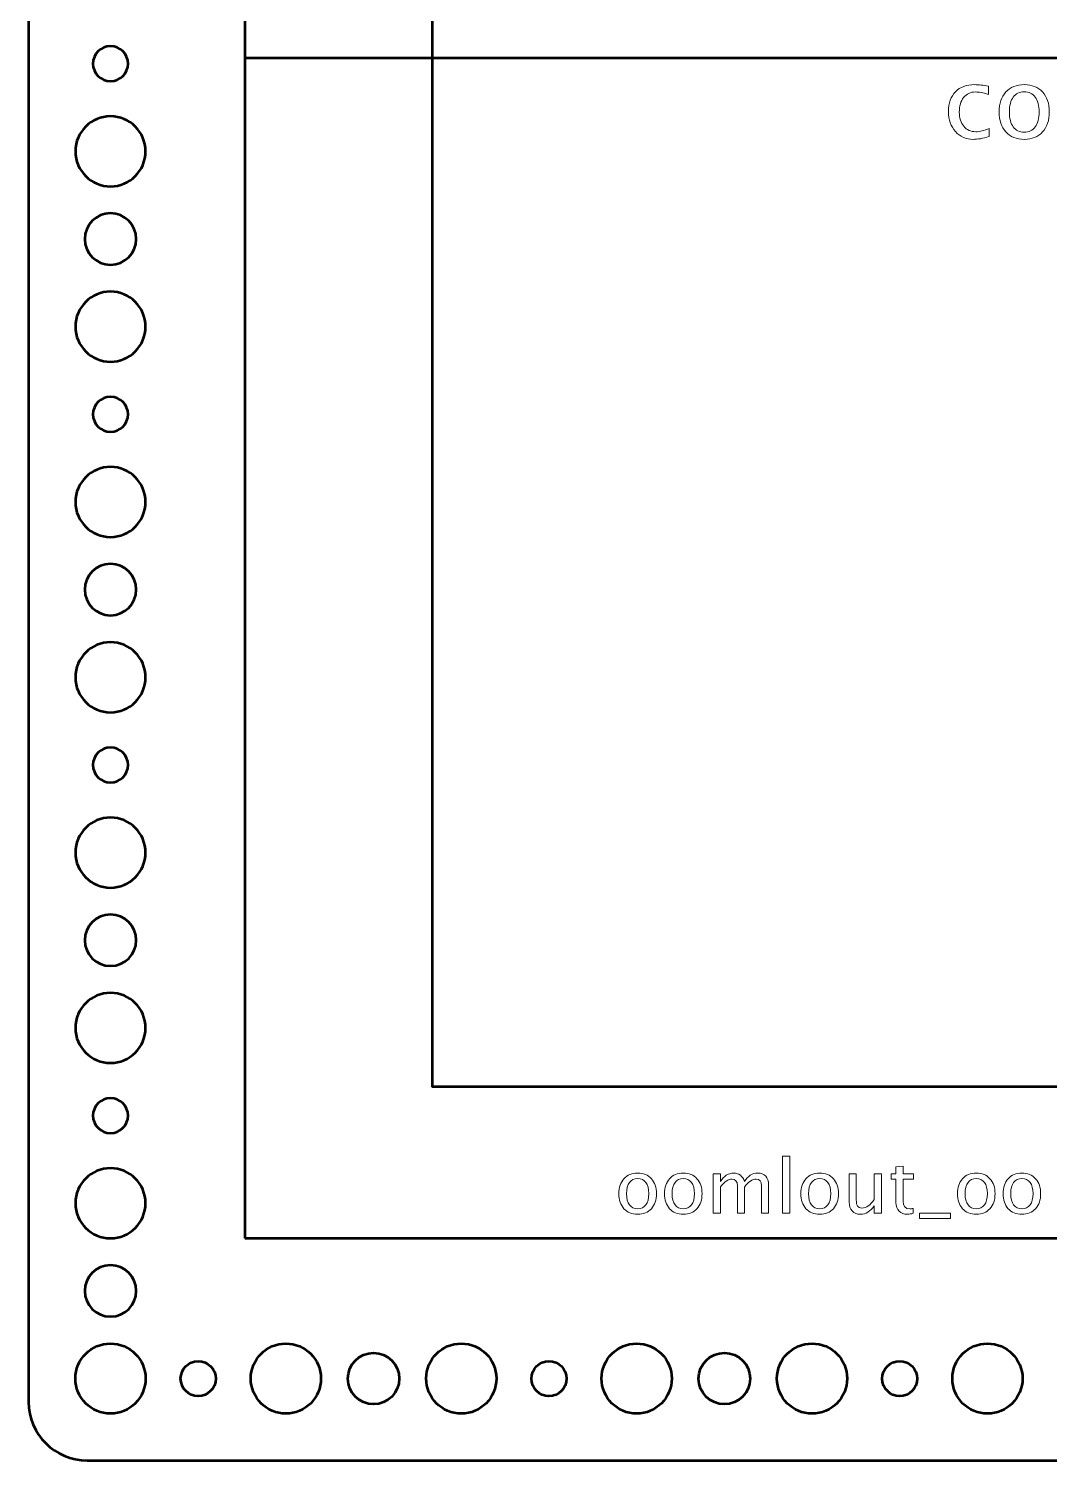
# Model space of a CAD drawing. Header units: centimetres. Extents: x -69 to 69, y -115 to 104.
# Drawn here: x -16.45 to -7.72, y -86.95 to -74.7 of the extents above; entities that cross this region are included whole.
import ezdxf

# ---------------------------------------------------------------- set-up
doc = ezdxf.new("R2010")
doc.units = ezdxf.units.CM
doc.header["$MEASUREMENT"] = 0
doc.layers.add('Layer 1', color=7, linetype='Continuous')

msp = doc.modelspace()

# ---------------------------------------------------------------- linework, layer by layer
at = {"layer": 'Layer 1', "color": 30, "lineweight": 53}
msp.add_lwpolyline([(-14.6, -85.05), (14.6, -85.05), (14.6, -64.95), (-14.6, -64.95), (-14.6, -85.05)], close=True, dxfattribs=at)
at = {"layer": 'Layer 1', "lineweight": 53}
for centre, major_axis in [((-15.74999, -86.25001), (0, 0.30001)), ((-14.24999, -86.25001), (0, 0.30001)), ((-12.74999, -86.25001), (0, 0.30001)), ((-11.24999, -86.25001), (0, 0.30001)), ((-9.74999, -86.25001), (0, 0.30001)), ((-8.24999, -86.25001), (0, 0.30001)), ((-15, -86.25), (0, 0.15)), ((-13.5, -86.25), (0, 0.22)), ((-12, -86.25), (0, 0.15)), ((-10.5, -86.25), (0, 0.22)), ((-9, -86.25), (0, 0.15))]:
    msp.add_ellipse(centre, major_axis=major_axis, ratio=1, dxfattribs=at)
for points, knots in [([(-16.45, -86.45), (-16.45, -86.45), (-16.45, -63.55), (-16.45, -63.55), (-16.45, -63.55), (-16.45, -63.27386), (-16.22614, -63.05), (-15.95, -63.05), (-15.95, -63.05), (-15.95, -63.05), (15.95, -63.05), (15.95, -63.05), (15.95, -63.05), (16.22614, -63.05), (16.45, -63.27386), (16.45, -63.55), (16.45, -63.55), (16.45, -63.55), (16.45, -76.55), (16.45, -76.55), (16.45, -76.55), (16.45, -76.55), (15.05, -76.55), (15.05, -76.55), (15.05, -76.55), (14.77386, -76.55), (14.55, -76.77386), (14.55, -77.05), (14.55, -77.05), (14.55, -77.05), (14.55, -80.45), (14.55, -80.45), (14.55, -80.45), (14.55, -80.72614), (14.77386, -80.95), (15.05, -80.95), (15.05, -80.95), (15.05, -80.95), (16.45, -80.95), (16.45, -80.95), (16.45, -80.95), (16.45, -80.95), (16.45, -86.45), (16.45, -86.45), (16.45, -86.45), (16.45, -86.72614), (16.22614, -86.95), (15.95, -86.95), (15.95, -86.95), (15.95, -86.95), (-15.95, -86.95), (-15.95, -86.95), (-15.95, -86.95), (-16.22614, -86.95), (-16.45, -86.72614), (-16.45, -86.45)], [0, 0, 0, 0, 0.06666667, 0.06666667, 0.06666667, 0.06666667, 0.13333333, 0.13333333, 0.13333333, 0.13333333, 0.2, 0.2, 0.2, 0.2, 0.26666667, 0.26666667, 0.26666667, 0.26666667, 0.33333333, 0.33333333, 0.33333333, 0.33333333, 0.4, 0.4, 0.4, 0.4, 0.46666667, 0.46666667, 0.46666667, 0.46666667, 0.53333333, 0.53333333, 0.53333333, 0.53333333, 0.6, 0.6, 0.6, 0.6, 0.66666667, 0.66666667, 0.66666667, 0.66666667, 0.73333333, 0.73333333, 0.73333333, 0.73333333, 0.8, 0.8, 0.8, 0.8, 0.86666667, 0.86666667, 0.86666667, 0.86666667, 1, 1, 1, 1]), ([(-4.45, -66.25), (-4.45, -66.25), (-4.45, -65.05), (-4.45, -65.05), (-4.45, -65.05), (-4.45, -64.77386), (-4.22614, -64.55), (-3.95, -64.55), (-3.95, -64.55), (-3.95, -64.55), (2.45, -64.55), (2.45, -64.55), (2.45, -64.55), (2.72614, -64.55), (2.95, -64.77386), (2.95, -65.05), (2.95, -65.05), (2.95, -65.05), (2.95, -66.25), (2.95, -66.25), (2.95, -66.25), (2.95, -66.25), (13, -66.25), (13, -66.25), (13, -66.25), (13, -66.25), (13, -83.75), (13, -83.75), (13, -83.75), (13, -83.75), (-13, -83.75), (-13, -83.75), (-13, -83.75), (-13, -83.75), (-13, -66.25), (-13, -66.25), (-13, -66.25), (-13, -66.25), (-4.45, -66.25), (-4.45, -66.25)], [0, 0, 0, 0, 0.09090909, 0.09090909, 0.09090909, 0.09090909, 0.18181818, 0.18181818, 0.18181818, 0.18181818, 0.27272727, 0.27272727, 0.27272727, 0.27272727, 0.36363636, 0.36363636, 0.36363636, 0.36363636, 0.45454545, 0.45454545, 0.45454545, 0.45454545, 0.54545455, 0.54545455, 0.54545455, 0.54545455, 0.63636364, 0.63636364, 0.63636364, 0.63636364, 0.72727273, 0.72727273, 0.72727273, 0.72727273, 0.81818182, 0.81818182, 0.81818182, 0.81818182, 1, 1, 1, 1]), ([(-15.9, -75), (-15.9, -74.91716), (-15.83284, -74.85), (-15.75, -74.85), (-15.75, -74.85), (-15.66716, -74.85), (-15.6, -74.91716), (-15.6, -75), (-15.6, -75), (-15.6, -75.08284), (-15.66716, -75.15), (-15.75, -75.15), (-15.75, -75.15), (-15.83284, -75.15), (-15.9, -75.08284), (-15.9, -75)], [0, 0, 0, 0, 0.2, 0.2, 0.2, 0.2, 0.4, 0.4, 0.4, 0.4, 0.6, 0.6, 0.6, 0.6, 1, 1, 1, 1]), ([(-16.05, -75.75), (-16.05, -75.58431), (-15.91569, -75.45), (-15.75, -75.45), (-15.75, -75.45), (-15.58431, -75.45), (-15.45, -75.58431), (-15.45, -75.75), (-15.45, -75.75), (-15.45, -75.91569), (-15.58431, -76.05), (-15.75, -76.05), (-15.75, -76.05), (-15.91569, -76.05), (-16.05, -75.91569), (-16.05, -75.75)], [0, 0, 0, 0, 0.2, 0.2, 0.2, 0.2, 0.4, 0.4, 0.4, 0.4, 0.6, 0.6, 0.6, 0.6, 1, 1, 1, 1]), ([(-15.97, -76.5), (-15.97, -76.3785), (-15.8715, -76.28), (-15.75, -76.28), (-15.75, -76.28), (-15.6285, -76.28), (-15.53, -76.3785), (-15.53, -76.5), (-15.53, -76.5), (-15.53, -76.6215), (-15.6285, -76.72), (-15.75, -76.72), (-15.75, -76.72), (-15.8715, -76.72), (-15.97, -76.6215), (-15.97, -76.5)], [0, 0, 0, 0, 0.2, 0.2, 0.2, 0.2, 0.4, 0.4, 0.4, 0.4, 0.6, 0.6, 0.6, 0.6, 1, 1, 1, 1]), ([(-16.05, -77.25), (-16.05, -77.08431), (-15.91569, -76.95), (-15.75, -76.95), (-15.75, -76.95), (-15.58431, -76.95), (-15.45, -77.08431), (-15.45, -77.25), (-15.45, -77.25), (-15.45, -77.41569), (-15.58431, -77.55), (-15.75, -77.55), (-15.75, -77.55), (-15.91569, -77.55), (-16.05, -77.41569), (-16.05, -77.25)], [0, 0, 0, 0, 0.2, 0.2, 0.2, 0.2, 0.4, 0.4, 0.4, 0.4, 0.6, 0.6, 0.6, 0.6, 1, 1, 1, 1]), ([(-15.9, -78), (-15.9, -77.91716), (-15.83284, -77.85), (-15.75, -77.85), (-15.75, -77.85), (-15.66716, -77.85), (-15.6, -77.91716), (-15.6, -78), (-15.6, -78), (-15.6, -78.08284), (-15.66716, -78.15), (-15.75, -78.15), (-15.75, -78.15), (-15.83284, -78.15), (-15.9, -78.08284), (-15.9, -78)], [0, 0, 0, 0, 0.2, 0.2, 0.2, 0.2, 0.4, 0.4, 0.4, 0.4, 0.6, 0.6, 0.6, 0.6, 1, 1, 1, 1]), ([(-16.05, -78.75), (-16.05, -78.58431), (-15.91569, -78.45), (-15.75, -78.45), (-15.75, -78.45), (-15.58431, -78.45), (-15.45, -78.58431), (-15.45, -78.75), (-15.45, -78.75), (-15.45, -78.91569), (-15.58431, -79.05), (-15.75, -79.05), (-15.75, -79.05), (-15.91569, -79.05), (-16.05, -78.91569), (-16.05, -78.75)], [0, 0, 0, 0, 0.2, 0.2, 0.2, 0.2, 0.4, 0.4, 0.4, 0.4, 0.6, 0.6, 0.6, 0.6, 1, 1, 1, 1]), ([(-15.97, -79.5), (-15.97, -79.3785), (-15.8715, -79.28), (-15.75, -79.28), (-15.75, -79.28), (-15.6285, -79.28), (-15.53, -79.3785), (-15.53, -79.5), (-15.53, -79.5), (-15.53, -79.6215), (-15.6285, -79.72), (-15.75, -79.72), (-15.75, -79.72), (-15.8715, -79.72), (-15.97, -79.6215), (-15.97, -79.5)], [0, 0, 0, 0, 0.2, 0.2, 0.2, 0.2, 0.4, 0.4, 0.4, 0.4, 0.6, 0.6, 0.6, 0.6, 1, 1, 1, 1]), ([(-16.05, -80.25), (-16.05, -80.08431), (-15.91569, -79.95), (-15.75, -79.95), (-15.75, -79.95), (-15.58431, -79.95), (-15.45, -80.08431), (-15.45, -80.25), (-15.45, -80.25), (-15.45, -80.41569), (-15.58431, -80.55), (-15.75, -80.55), (-15.75, -80.55), (-15.91569, -80.55), (-16.05, -80.41569), (-16.05, -80.25)], [0, 0, 0, 0, 0.2, 0.2, 0.2, 0.2, 0.4, 0.4, 0.4, 0.4, 0.6, 0.6, 0.6, 0.6, 1, 1, 1, 1]), ([(-15.9, -81), (-15.9, -80.91716), (-15.83284, -80.85), (-15.75, -80.85), (-15.75, -80.85), (-15.66716, -80.85), (-15.6, -80.91716), (-15.6, -81), (-15.6, -81), (-15.6, -81.08284), (-15.66716, -81.15), (-15.75, -81.15), (-15.75, -81.15), (-15.83284, -81.15), (-15.9, -81.08284), (-15.9, -81)], [0, 0, 0, 0, 0.2, 0.2, 0.2, 0.2, 0.4, 0.4, 0.4, 0.4, 0.6, 0.6, 0.6, 0.6, 1, 1, 1, 1]), ([(-16.05, -81.75), (-16.05, -81.58431), (-15.91569, -81.45), (-15.75, -81.45), (-15.75, -81.45), (-15.58431, -81.45), (-15.45, -81.58431), (-15.45, -81.75), (-15.45, -81.75), (-15.45, -81.91569), (-15.58431, -82.05), (-15.75, -82.05), (-15.75, -82.05), (-15.91569, -82.05), (-16.05, -81.91569), (-16.05, -81.75)], [0, 0, 0, 0, 0.2, 0.2, 0.2, 0.2, 0.4, 0.4, 0.4, 0.4, 0.6, 0.6, 0.6, 0.6, 1, 1, 1, 1]), ([(-15.97, -82.5), (-15.97, -82.3785), (-15.8715, -82.28), (-15.75, -82.28), (-15.75, -82.28), (-15.6285, -82.28), (-15.53, -82.3785), (-15.53, -82.5), (-15.53, -82.5), (-15.53, -82.6215), (-15.6285, -82.72), (-15.75, -82.72), (-15.75, -82.72), (-15.8715, -82.72), (-15.97, -82.6215), (-15.97, -82.5)], [0, 0, 0, 0, 0.2, 0.2, 0.2, 0.2, 0.4, 0.4, 0.4, 0.4, 0.6, 0.6, 0.6, 0.6, 1, 1, 1, 1]), ([(-16.05, -83.25), (-16.05, -83.08431), (-15.91569, -82.95), (-15.75, -82.95), (-15.75, -82.95), (-15.58431, -82.95), (-15.45, -83.08431), (-15.45, -83.25), (-15.45, -83.25), (-15.45, -83.41569), (-15.58431, -83.55), (-15.75, -83.55), (-15.75, -83.55), (-15.91569, -83.55), (-16.05, -83.41569), (-16.05, -83.25)], [0, 0, 0, 0, 0.2, 0.2, 0.2, 0.2, 0.4, 0.4, 0.4, 0.4, 0.6, 0.6, 0.6, 0.6, 1, 1, 1, 1]), ([(-15.9, -84), (-15.9, -83.91716), (-15.83284, -83.85), (-15.75, -83.85), (-15.75, -83.85), (-15.66716, -83.85), (-15.6, -83.91716), (-15.6, -84), (-15.6, -84), (-15.6, -84.08284), (-15.66716, -84.15), (-15.75, -84.15), (-15.75, -84.15), (-15.83284, -84.15), (-15.9, -84.08284), (-15.9, -84)], [0, 0, 0, 0, 0.2, 0.2, 0.2, 0.2, 0.4, 0.4, 0.4, 0.4, 0.6, 0.6, 0.6, 0.6, 1, 1, 1, 1]), ([(-16.05, -84.75), (-16.05, -84.58431), (-15.91569, -84.45), (-15.75, -84.45), (-15.75, -84.45), (-15.58431, -84.45), (-15.45, -84.58431), (-15.45, -84.75), (-15.45, -84.75), (-15.45, -84.91569), (-15.58431, -85.05), (-15.75, -85.05), (-15.75, -85.05), (-15.91569, -85.05), (-16.05, -84.91569), (-16.05, -84.75)], [0, 0, 0, 0, 0.2, 0.2, 0.2, 0.2, 0.4, 0.4, 0.4, 0.4, 0.6, 0.6, 0.6, 0.6, 1, 1, 1, 1]), ([(-15.97, -85.5), (-15.97, -85.3785), (-15.8715, -85.28), (-15.75, -85.28), (-15.75, -85.28), (-15.6285, -85.28), (-15.53, -85.3785), (-15.53, -85.5), (-15.53, -85.5), (-15.53, -85.6215), (-15.6285, -85.72), (-15.75, -85.72), (-15.75, -85.72), (-15.8715, -85.72), (-15.97, -85.6215), (-15.97, -85.5)], [0, 0, 0, 0, 0.2, 0.2, 0.2, 0.2, 0.4, 0.4, 0.4, 0.4, 0.6, 0.6, 0.6, 0.6, 1, 1, 1, 1])]:
    msp.add_open_spline(points, degree=3, knots=knots, dxfattribs=at)
at = {"layer": 'Layer 1', "color": 30, "lineweight": 53}
msp.add_open_spline([(-14.6, -74.95), (-14.6, -74.95), (14.6, -74.95), (14.6, -74.95)], degree=3, dxfattribs=at)
at = {"layer": 'Layer 1', "color": 30, "lineweight": 9}
for points, knots in [([(-8.23615, -75.62369), (-8.28878, -75.6395), (-8.33422, -75.6474), (-8.37246, -75.6474), (-8.37246, -75.6474), (-8.43314, -75.6474), (-8.48337, -75.62496), (-8.52331, -75.58023), (-8.52331, -75.58023), (-8.56324, -75.53536), (-8.58328, -75.47877), (-8.58328, -75.41061), (-8.58328, -75.41061), (-8.58328, -75.3378), (-8.56352, -75.28093), (-8.52401, -75.24029), (-8.52401, -75.24029), (-8.4845, -75.19951), (-8.42933, -75.17919), (-8.35849, -75.17919), (-8.35849, -75.17919), (-8.32363, -75.17919), (-8.28441, -75.18399), (-8.24123, -75.19358), (-8.24123, -75.19358), (-8.24123, -75.19358), (-8.24123, -75.26217), (-8.24123, -75.26217), (-8.24123, -75.26217), (-8.28709, -75.24862), (-8.32448, -75.24185), (-8.35327, -75.24185), (-8.35327, -75.24185), (-8.39504, -75.24185), (-8.42848, -75.25751), (-8.45346, -75.28869), (-8.45346, -75.28869), (-8.47843, -75.31988), (-8.49099, -75.36151), (-8.49099, -75.41344), (-8.49099, -75.41344), (-8.49099, -75.46381), (-8.47801, -75.50445), (-8.45219, -75.53564), (-8.45219, -75.53564), (-8.42636, -75.56668), (-8.39264, -75.58221), (-8.35073, -75.58221), (-8.35073, -75.58221), (-8.31362, -75.58221), (-8.27552, -75.57261), (-8.23615, -75.55342), (-8.23615, -75.55342), (-8.23615, -75.55342), (-8.23615, -75.62369), (-8.23615, -75.62369)], [0, 0, 0, 0, 0.06666667, 0.06666667, 0.06666667, 0.06666667, 0.13333333, 0.13333333, 0.13333333, 0.13333333, 0.2, 0.2, 0.2, 0.2, 0.26666667, 0.26666667, 0.26666667, 0.26666667, 0.33333333, 0.33333333, 0.33333333, 0.33333333, 0.4, 0.4, 0.4, 0.4, 0.46666667, 0.46666667, 0.46666667, 0.46666667, 0.53333333, 0.53333333, 0.53333333, 0.53333333, 0.6, 0.6, 0.6, 0.6, 0.66666667, 0.66666667, 0.66666667, 0.66666667, 0.73333333, 0.73333333, 0.73333333, 0.73333333, 0.8, 0.8, 0.8, 0.8, 0.86666667, 0.86666667, 0.86666667, 0.86666667, 1, 1, 1, 1]), ([(-7.93543, -75.6474), (-8.00133, -75.6474), (-8.05354, -75.62637), (-8.09193, -75.58432), (-8.09193, -75.58432), (-8.13045, -75.54227), (-8.14964, -75.48512), (-8.14964, -75.41301), (-8.14964, -75.41301), (-8.14964, -75.34105), (-8.13045, -75.28404), (-8.09193, -75.24213), (-8.09193, -75.24213), (-8.05354, -75.20022), (-8.00133, -75.17919), (-7.93543, -75.17919), (-7.93543, -75.17919), (-7.86953, -75.17919), (-7.81732, -75.20022), (-7.77894, -75.24213), (-7.77894, -75.24213), (-7.74042, -75.28404), (-7.72122, -75.34105), (-7.72122, -75.41301), (-7.72122, -75.41301), (-7.72122, -75.48512), (-7.74042, -75.54227), (-7.77894, -75.58432), (-7.77894, -75.58432), (-7.81732, -75.62637), (-7.86953, -75.6474), (-7.93543, -75.6474)], [0, 0, 0, 0, 0.11111111, 0.11111111, 0.11111111, 0.11111111, 0.22222222, 0.22222222, 0.22222222, 0.22222222, 0.33333333, 0.33333333, 0.33333333, 0.33333333, 0.44444444, 0.44444444, 0.44444444, 0.44444444, 0.55555556, 0.55555556, 0.55555556, 0.55555556, 0.66666667, 0.66666667, 0.66666667, 0.66666667, 0.77777778, 0.77777778, 0.77777778, 0.77777778, 1, 1, 1, 1]), ([(-7.93557, -75.58644), (-7.89536, -75.58644), (-7.86403, -75.57134), (-7.84173, -75.541), (-7.84173, -75.541), (-7.81958, -75.5108), (-7.80843, -75.46805), (-7.80843, -75.41301), (-7.80843, -75.41301), (-7.80843, -75.35812), (-7.81958, -75.31551), (-7.84173, -75.28531), (-7.84173, -75.28531), (-7.86403, -75.25525), (-7.89536, -75.24015), (-7.93557, -75.24015), (-7.93557, -75.24015), (-7.97593, -75.24015), (-8.00726, -75.25525), (-8.02927, -75.28531), (-8.02927, -75.28531), (-8.05143, -75.31551), (-8.06243, -75.35812), (-8.06243, -75.41301), (-8.06243, -75.41301), (-8.06243, -75.46805), (-8.05143, -75.5108), (-8.02927, -75.541), (-8.02927, -75.541), (-8.00726, -75.57134), (-7.97593, -75.58644), (-7.93557, -75.58644)], [0, 0, 0, 0, 0.11111111, 0.11111111, 0.11111111, 0.11111111, 0.22222222, 0.22222222, 0.22222222, 0.22222222, 0.33333333, 0.33333333, 0.33333333, 0.33333333, 0.44444444, 0.44444444, 0.44444444, 0.44444444, 0.55555556, 0.55555556, 0.55555556, 0.55555556, 0.66666667, 0.66666667, 0.66666667, 0.66666667, 0.77777778, 0.77777778, 0.77777778, 0.77777778, 1, 1, 1, 1])]:
    msp.add_open_spline(points, degree=3, knots=knots, dxfattribs=at)
at = {"layer": 'Layer 1', "color": 5, "lineweight": 9}
for points, knots in [([(-10.00243, -84.83622), (-10.00243, -84.83622), (-10.00243, -84.34663), (-10.00243, -84.34663), (-10.00243, -84.34663), (-10.00243, -84.34663), (-9.94147, -84.34663), (-9.94147, -84.34663), (-9.94147, -84.34663), (-9.94147, -84.34663), (-9.94147, -84.83622), (-9.94147, -84.83622), (-9.94147, -84.83622), (-9.94147, -84.83622), (-10.00243, -84.83622), (-10.00243, -84.83622)], [0, 0, 0, 0, 0.2, 0.2, 0.2, 0.2, 0.4, 0.4, 0.4, 0.4, 0.6, 0.6, 0.6, 0.6, 1, 1, 1, 1]), ([(-11.24152, -84.84384), (-11.29095, -84.84384), (-11.33011, -84.82807), (-11.35889, -84.79653), (-11.35889, -84.79653), (-11.38779, -84.76499), (-11.40218, -84.72213), (-11.40218, -84.66805), (-11.40218, -84.66805), (-11.40218, -84.61408), (-11.38779, -84.57132), (-11.35889, -84.53989), (-11.35889, -84.53989), (-11.33011, -84.50845), (-11.29095, -84.49268), (-11.24152, -84.49268), (-11.24152, -84.49268), (-11.1921, -84.49268), (-11.15294, -84.50845), (-11.12416, -84.53989), (-11.12416, -84.53989), (-11.09526, -84.57132), (-11.08087, -84.61408), (-11.08087, -84.66805), (-11.08087, -84.66805), (-11.08087, -84.72213), (-11.09526, -84.76499), (-11.12416, -84.79653), (-11.12416, -84.79653), (-11.15294, -84.82807), (-11.1921, -84.84384), (-11.24152, -84.84384)], [0, 0, 0, 0, 0.11111111, 0.11111111, 0.11111111, 0.11111111, 0.22222222, 0.22222222, 0.22222222, 0.22222222, 0.33333333, 0.33333333, 0.33333333, 0.33333333, 0.44444444, 0.44444444, 0.44444444, 0.44444444, 0.55555556, 0.55555556, 0.55555556, 0.55555556, 0.66666667, 0.66666667, 0.66666667, 0.66666667, 0.77777778, 0.77777778, 0.77777778, 0.77777778, 1, 1, 1, 1]), ([(-10.85142, -84.84384), (-10.90085, -84.84384), (-10.94001, -84.82807), (-10.96879, -84.79653), (-10.96879, -84.79653), (-10.99769, -84.76499), (-11.01208, -84.72213), (-11.01208, -84.66805), (-11.01208, -84.66805), (-11.01208, -84.61408), (-10.99769, -84.57132), (-10.96879, -84.53989), (-10.96879, -84.53989), (-10.94001, -84.50845), (-10.90085, -84.49268), (-10.85142, -84.49268), (-10.85142, -84.49268), (-10.802, -84.49268), (-10.76284, -84.50845), (-10.73406, -84.53989), (-10.73406, -84.53989), (-10.70516, -84.57132), (-10.69077, -84.61408), (-10.69077, -84.66805), (-10.69077, -84.66805), (-10.69077, -84.72213), (-10.70516, -84.76499), (-10.73406, -84.79653), (-10.73406, -84.79653), (-10.76284, -84.82807), (-10.802, -84.84384), (-10.85142, -84.84384)], [0, 0, 0, 0, 0.11111111, 0.11111111, 0.11111111, 0.11111111, 0.22222222, 0.22222222, 0.22222222, 0.22222222, 0.33333333, 0.33333333, 0.33333333, 0.33333333, 0.44444444, 0.44444444, 0.44444444, 0.44444444, 0.55555556, 0.55555556, 0.55555556, 0.55555556, 0.66666667, 0.66666667, 0.66666667, 0.66666667, 0.77777778, 0.77777778, 0.77777778, 0.77777778, 1, 1, 1, 1]), ([(-10.59531, -84.83622), (-10.59531, -84.83622), (-10.59531, -84.49967), (-10.59531, -84.49967), (-10.59531, -84.49967), (-10.59531, -84.49967), (-10.53435, -84.49967), (-10.53435, -84.49967), (-10.53435, -84.49967), (-10.53435, -84.49967), (-10.53435, -84.56328), (-10.53435, -84.56328), (-10.53435, -84.56328), (-10.50461, -84.51618), (-10.46651, -84.49268), (-10.41984, -84.49268), (-10.41984, -84.49268), (-10.37486, -84.49268), (-10.34427, -84.51618), (-10.32797, -84.56328), (-10.32797, -84.56328), (-10.29908, -84.51576), (-10.26141, -84.49205), (-10.21516, -84.49205), (-10.21516, -84.49205), (-10.18563, -84.49205), (-10.16266, -84.50073), (-10.14626, -84.51819), (-10.14626, -84.51819), (-10.12985, -84.53565), (-10.1216, -84.5601), (-10.1216, -84.59153), (-10.1216, -84.59153), (-10.1216, -84.59153), (-10.1216, -84.83622), (-10.1216, -84.83622), (-10.1216, -84.83622), (-10.1216, -84.83622), (-10.18256, -84.83622), (-10.18256, -84.83622), (-10.18256, -84.83622), (-10.18256, -84.83622), (-10.18256, -84.60159), (-10.18256, -84.60159), (-10.18256, -84.60159), (-10.18256, -84.56328), (-10.1978, -84.54412), (-10.22828, -84.54412), (-10.22828, -84.54412), (-10.25992, -84.54412), (-10.29316, -84.56645), (-10.32797, -84.61122), (-10.32797, -84.61122), (-10.32797, -84.61122), (-10.32797, -84.83622), (-10.32797, -84.83622), (-10.32797, -84.83622), (-10.32797, -84.83622), (-10.38893, -84.83622), (-10.38893, -84.83622), (-10.38893, -84.83622), (-10.38893, -84.83622), (-10.38893, -84.60138), (-10.38893, -84.60138), (-10.38893, -84.60138), (-10.38893, -84.56275), (-10.40439, -84.54348), (-10.4354, -84.54348), (-10.4354, -84.54348), (-10.46619, -84.54348), (-10.49921, -84.56592), (-10.53435, -84.6109), (-10.53435, -84.6109), (-10.53435, -84.6109), (-10.53435, -84.83622), (-10.53435, -84.83622), (-10.53435, -84.83622), (-10.53435, -84.83622), (-10.59531, -84.83622), (-10.59531, -84.83622)], [0, 0, 0, 0, 0.04761905, 0.04761905, 0.04761905, 0.04761905, 0.0952381, 0.0952381, 0.0952381, 0.0952381, 0.14285714, 0.14285714, 0.14285714, 0.14285714, 0.19047619, 0.19047619, 0.19047619, 0.19047619, 0.23809524, 0.23809524, 0.23809524, 0.23809524, 0.28571429, 0.28571429, 0.28571429, 0.28571429, 0.33333333, 0.33333333, 0.33333333, 0.33333333, 0.38095238, 0.38095238, 0.38095238, 0.38095238, 0.42857143, 0.42857143, 0.42857143, 0.42857143, 0.47619048, 0.47619048, 0.47619048, 0.47619048, 0.52380952, 0.52380952, 0.52380952, 0.52380952, 0.57142857, 0.57142857, 0.57142857, 0.57142857, 0.61904762, 0.61904762, 0.61904762, 0.61904762, 0.66666667, 0.66666667, 0.66666667, 0.66666667, 0.71428571, 0.71428571, 0.71428571, 0.71428571, 0.76190476, 0.76190476, 0.76190476, 0.76190476, 0.80952381, 0.80952381, 0.80952381, 0.80952381, 0.85714286, 0.85714286, 0.85714286, 0.85714286, 0.9047619, 0.9047619, 0.9047619, 0.9047619, 1, 1, 1, 1]), ([(-9.68492, -84.84384), (-9.73435, -84.84384), (-9.77351, -84.82807), (-9.80229, -84.79653), (-9.80229, -84.79653), (-9.83119, -84.76499), (-9.84558, -84.72213), (-9.84558, -84.66805), (-9.84558, -84.66805), (-9.84558, -84.61408), (-9.83119, -84.57132), (-9.80229, -84.53989), (-9.80229, -84.53989), (-9.77351, -84.50845), (-9.73435, -84.49268), (-9.68492, -84.49268), (-9.68492, -84.49268), (-9.6355, -84.49268), (-9.59634, -84.50845), (-9.56756, -84.53989), (-9.56756, -84.53989), (-9.53866, -84.57132), (-9.52427, -84.61408), (-9.52427, -84.66805), (-9.52427, -84.66805), (-9.52427, -84.72213), (-9.53866, -84.76499), (-9.56756, -84.79653), (-9.56756, -84.79653), (-9.59634, -84.82807), (-9.6355, -84.84384), (-9.68492, -84.84384)], [0, 0, 0, 0, 0.11111111, 0.11111111, 0.11111111, 0.11111111, 0.22222222, 0.22222222, 0.22222222, 0.22222222, 0.33333333, 0.33333333, 0.33333333, 0.33333333, 0.44444444, 0.44444444, 0.44444444, 0.44444444, 0.55555556, 0.55555556, 0.55555556, 0.55555556, 0.66666667, 0.66666667, 0.66666667, 0.66666667, 0.77777778, 0.77777778, 0.77777778, 0.77777778, 1, 1, 1, 1]), ([(-9.21799, -84.83622), (-9.21799, -84.83622), (-9.21799, -84.77293), (-9.21799, -84.77293), (-9.21799, -84.77293), (-9.25048, -84.82024), (-9.28996, -84.84384), (-9.33631, -84.84384), (-9.33631, -84.84384), (-9.36573, -84.84384), (-9.38912, -84.83463), (-9.40648, -84.81611), (-9.40648, -84.81611), (-9.42394, -84.79759), (-9.43262, -84.77272), (-9.43262, -84.74129), (-9.43262, -84.74129), (-9.43262, -84.74129), (-9.43262, -84.49967), (-9.43262, -84.49967), (-9.43262, -84.49967), (-9.43262, -84.49967), (-9.37166, -84.49967), (-9.37166, -84.49967), (-9.37166, -84.49967), (-9.37166, -84.49967), (-9.37166, -84.72139), (-9.37166, -84.72139), (-9.37166, -84.72139), (-9.37166, -84.74668), (-9.36796, -84.76457), (-9.36065, -84.77515), (-9.36065, -84.77515), (-9.35324, -84.78584), (-9.34097, -84.79113), (-9.32372, -84.79113), (-9.32372, -84.79113), (-9.28646, -84.79113), (-9.25112, -84.76669), (-9.21799, -84.71769), (-9.21799, -84.71769), (-9.21799, -84.71769), (-9.21799, -84.49967), (-9.21799, -84.49967), (-9.21799, -84.49967), (-9.21799, -84.49967), (-9.15703, -84.49967), (-9.15703, -84.49967), (-9.15703, -84.49967), (-9.15703, -84.49967), (-9.15703, -84.83622), (-9.15703, -84.83622), (-9.15703, -84.83622), (-9.15703, -84.83622), (-9.21799, -84.83622), (-9.21799, -84.83622)], [0, 0, 0, 0, 0.06666667, 0.06666667, 0.06666667, 0.06666667, 0.13333333, 0.13333333, 0.13333333, 0.13333333, 0.2, 0.2, 0.2, 0.2, 0.26666667, 0.26666667, 0.26666667, 0.26666667, 0.33333333, 0.33333333, 0.33333333, 0.33333333, 0.4, 0.4, 0.4, 0.4, 0.46666667, 0.46666667, 0.46666667, 0.46666667, 0.53333333, 0.53333333, 0.53333333, 0.53333333, 0.6, 0.6, 0.6, 0.6, 0.66666667, 0.66666667, 0.66666667, 0.66666667, 0.73333333, 0.73333333, 0.73333333, 0.73333333, 0.8, 0.8, 0.8, 0.8, 0.86666667, 0.86666667, 0.86666667, 0.86666667, 1, 1, 1, 1]), ([(-8.88419, -84.83611), (-8.90303, -84.8413), (-8.91944, -84.84384), (-8.9333, -84.84384), (-8.9333, -84.84384), (-8.96442, -84.84384), (-8.98865, -84.83495), (-9.00601, -84.81717), (-9.00601, -84.81717), (-9.02347, -84.79939), (-9.03215, -84.77473), (-9.03215, -84.74309), (-9.03215, -84.74309), (-9.03215, -84.74309), (-9.03215, -84.54539), (-9.03215, -84.54539), (-9.03215, -84.54539), (-9.03215, -84.54539), (-9.07427, -84.54539), (-9.07427, -84.54539), (-9.07427, -84.54539), (-9.07427, -84.54539), (-9.07427, -84.49967), (-9.07427, -84.49967), (-9.07427, -84.49967), (-9.07427, -84.49967), (-9.03215, -84.49967), (-9.03215, -84.49967), (-9.03215, -84.49967), (-9.03215, -84.49967), (-9.03215, -84.43882), (-9.03215, -84.43882), (-9.03215, -84.43882), (-9.03215, -84.43882), (-8.97119, -84.43299), (-8.97119, -84.43299), (-8.97119, -84.43299), (-8.97119, -84.43299), (-8.97119, -84.49967), (-8.97119, -84.49967), (-8.97119, -84.49967), (-8.97119, -84.49967), (-8.88292, -84.49967), (-8.88292, -84.49967), (-8.88292, -84.49967), (-8.88292, -84.49967), (-8.88292, -84.54539), (-8.88292, -84.54539), (-8.88292, -84.54539), (-8.88292, -84.54539), (-8.97119, -84.54539), (-8.97119, -84.54539), (-8.97119, -84.54539), (-8.97119, -84.54539), (-8.97119, -84.73208), (-8.97119, -84.73208), (-8.97119, -84.73208), (-8.97119, -84.77611), (-8.95203, -84.79812), (-8.91383, -84.79812), (-8.91383, -84.79812), (-8.90568, -84.79812), (-8.89584, -84.79674), (-8.88419, -84.7941), (-8.88419, -84.7941), (-8.88419, -84.7941), (-8.88419, -84.83611), (-8.88419, -84.83611)], [0, 0, 0, 0, 0.05555556, 0.05555556, 0.05555556, 0.05555556, 0.11111111, 0.11111111, 0.11111111, 0.11111111, 0.16666667, 0.16666667, 0.16666667, 0.16666667, 0.22222222, 0.22222222, 0.22222222, 0.22222222, 0.27777778, 0.27777778, 0.27777778, 0.27777778, 0.33333333, 0.33333333, 0.33333333, 0.33333333, 0.38888889, 0.38888889, 0.38888889, 0.38888889, 0.44444444, 0.44444444, 0.44444444, 0.44444444, 0.5, 0.5, 0.5, 0.5, 0.55555556, 0.55555556, 0.55555556, 0.55555556, 0.61111111, 0.61111111, 0.61111111, 0.61111111, 0.66666667, 0.66666667, 0.66666667, 0.66666667, 0.72222222, 0.72222222, 0.72222222, 0.72222222, 0.77777778, 0.77777778, 0.77777778, 0.77777778, 0.83333333, 0.83333333, 0.83333333, 0.83333333, 0.88888889, 0.88888889, 0.88888889, 0.88888889, 1, 1, 1, 1]), ([(-8.34571, -84.84384), (-8.39514, -84.84384), (-8.4343, -84.82807), (-8.46308, -84.79653), (-8.46308, -84.79653), (-8.49198, -84.76499), (-8.50637, -84.72213), (-8.50637, -84.66805), (-8.50637, -84.66805), (-8.50637, -84.61408), (-8.49198, -84.57132), (-8.46308, -84.53989), (-8.46308, -84.53989), (-8.4343, -84.50845), (-8.39514, -84.49268), (-8.34571, -84.49268), (-8.34571, -84.49268), (-8.29629, -84.49268), (-8.25713, -84.50845), (-8.22835, -84.53989), (-8.22835, -84.53989), (-8.19945, -84.57132), (-8.18506, -84.61408), (-8.18506, -84.66805), (-8.18506, -84.66805), (-8.18506, -84.72213), (-8.19945, -84.76499), (-8.22835, -84.79653), (-8.22835, -84.79653), (-8.25713, -84.82807), (-8.29629, -84.84384), (-8.34571, -84.84384)], [0, 0, 0, 0, 0.11111111, 0.11111111, 0.11111111, 0.11111111, 0.22222222, 0.22222222, 0.22222222, 0.22222222, 0.33333333, 0.33333333, 0.33333333, 0.33333333, 0.44444444, 0.44444444, 0.44444444, 0.44444444, 0.55555556, 0.55555556, 0.55555556, 0.55555556, 0.66666667, 0.66666667, 0.66666667, 0.66666667, 0.77777778, 0.77777778, 0.77777778, 0.77777778, 1, 1, 1, 1]), ([(-7.95561, -84.84384), (-8.00504, -84.84384), (-8.0442, -84.82807), (-8.07298, -84.79653), (-8.07298, -84.79653), (-8.10188, -84.76499), (-8.11627, -84.72213), (-8.11627, -84.66805), (-8.11627, -84.66805), (-8.11627, -84.61408), (-8.10188, -84.57132), (-8.07298, -84.53989), (-8.07298, -84.53989), (-8.0442, -84.50845), (-8.00504, -84.49268), (-7.95561, -84.49268), (-7.95561, -84.49268), (-7.90619, -84.49268), (-7.86703, -84.50845), (-7.83825, -84.53989), (-7.83825, -84.53989), (-7.80935, -84.57132), (-7.79496, -84.61408), (-7.79496, -84.66805), (-7.79496, -84.66805), (-7.79496, -84.72213), (-7.80935, -84.76499), (-7.83825, -84.79653), (-7.83825, -84.79653), (-7.86703, -84.82807), (-7.90619, -84.84384), (-7.95561, -84.84384)], [0, 0, 0, 0, 0.11111111, 0.11111111, 0.11111111, 0.11111111, 0.22222222, 0.22222222, 0.22222222, 0.22222222, 0.33333333, 0.33333333, 0.33333333, 0.33333333, 0.44444444, 0.44444444, 0.44444444, 0.44444444, 0.55555556, 0.55555556, 0.55555556, 0.55555556, 0.66666667, 0.66666667, 0.66666667, 0.66666667, 0.77777778, 0.77777778, 0.77777778, 0.77777778, 1, 1, 1, 1]), ([(-11.24163, -84.79812), (-11.21147, -84.79812), (-11.18797, -84.7868), (-11.17125, -84.76404), (-11.17125, -84.76404), (-11.15464, -84.74139), (-11.14627, -84.70933), (-11.14627, -84.66805), (-11.14627, -84.66805), (-11.14627, -84.62688), (-11.15464, -84.59492), (-11.17125, -84.57227), (-11.17125, -84.57227), (-11.18797, -84.54973), (-11.21147, -84.5384), (-11.24163, -84.5384), (-11.24163, -84.5384), (-11.2719, -84.5384), (-11.29539, -84.54973), (-11.3119, -84.57227), (-11.3119, -84.57227), (-11.32852, -84.59492), (-11.33677, -84.62688), (-11.33677, -84.66805), (-11.33677, -84.66805), (-11.33677, -84.70933), (-11.32852, -84.74139), (-11.3119, -84.76404), (-11.3119, -84.76404), (-11.29539, -84.7868), (-11.2719, -84.79812), (-11.24163, -84.79812)], [0, 0, 0, 0, 0.11111111, 0.11111111, 0.11111111, 0.11111111, 0.22222222, 0.22222222, 0.22222222, 0.22222222, 0.33333333, 0.33333333, 0.33333333, 0.33333333, 0.44444444, 0.44444444, 0.44444444, 0.44444444, 0.55555556, 0.55555556, 0.55555556, 0.55555556, 0.66666667, 0.66666667, 0.66666667, 0.66666667, 0.77777778, 0.77777778, 0.77777778, 0.77777778, 1, 1, 1, 1]), ([(-10.85153, -84.79812), (-10.82137, -84.79812), (-10.79787, -84.7868), (-10.78115, -84.76404), (-10.78115, -84.76404), (-10.76454, -84.74139), (-10.75617, -84.70933), (-10.75617, -84.66805), (-10.75617, -84.66805), (-10.75617, -84.62688), (-10.76454, -84.59492), (-10.78115, -84.57227), (-10.78115, -84.57227), (-10.79787, -84.54973), (-10.82137, -84.5384), (-10.85153, -84.5384), (-10.85153, -84.5384), (-10.8818, -84.5384), (-10.90529, -84.54973), (-10.9218, -84.57227), (-10.9218, -84.57227), (-10.93842, -84.59492), (-10.94667, -84.62688), (-10.94667, -84.66805), (-10.94667, -84.66805), (-10.94667, -84.70933), (-10.93842, -84.74139), (-10.9218, -84.76404), (-10.9218, -84.76404), (-10.90529, -84.7868), (-10.8818, -84.79812), (-10.85153, -84.79812)], [0, 0, 0, 0, 0.11111111, 0.11111111, 0.11111111, 0.11111111, 0.22222222, 0.22222222, 0.22222222, 0.22222222, 0.33333333, 0.33333333, 0.33333333, 0.33333333, 0.44444444, 0.44444444, 0.44444444, 0.44444444, 0.55555556, 0.55555556, 0.55555556, 0.55555556, 0.66666667, 0.66666667, 0.66666667, 0.66666667, 0.77777778, 0.77777778, 0.77777778, 0.77777778, 1, 1, 1, 1]), ([(-9.68503, -84.79812), (-9.65487, -84.79812), (-9.63137, -84.7868), (-9.61465, -84.76404), (-9.61465, -84.76404), (-9.59804, -84.74139), (-9.58967, -84.70933), (-9.58967, -84.66805), (-9.58967, -84.66805), (-9.58967, -84.62688), (-9.59804, -84.59492), (-9.61465, -84.57227), (-9.61465, -84.57227), (-9.63137, -84.54973), (-9.65487, -84.5384), (-9.68503, -84.5384), (-9.68503, -84.5384), (-9.7153, -84.5384), (-9.73879, -84.54973), (-9.7553, -84.57227), (-9.7553, -84.57227), (-9.77192, -84.59492), (-9.78017, -84.62688), (-9.78017, -84.66805), (-9.78017, -84.66805), (-9.78017, -84.70933), (-9.77192, -84.74139), (-9.7553, -84.76404), (-9.7553, -84.76404), (-9.73879, -84.7868), (-9.7153, -84.79812), (-9.68503, -84.79812)], [0, 0, 0, 0, 0.11111111, 0.11111111, 0.11111111, 0.11111111, 0.22222222, 0.22222222, 0.22222222, 0.22222222, 0.33333333, 0.33333333, 0.33333333, 0.33333333, 0.44444444, 0.44444444, 0.44444444, 0.44444444, 0.55555556, 0.55555556, 0.55555556, 0.55555556, 0.66666667, 0.66666667, 0.66666667, 0.66666667, 0.77777778, 0.77777778, 0.77777778, 0.77777778, 1, 1, 1, 1]), ([(-8.34582, -84.79812), (-8.31566, -84.79812), (-8.29216, -84.7868), (-8.27544, -84.76404), (-8.27544, -84.76404), (-8.25883, -84.74139), (-8.25046, -84.70933), (-8.25046, -84.66805), (-8.25046, -84.66805), (-8.25046, -84.62688), (-8.25883, -84.59492), (-8.27544, -84.57227), (-8.27544, -84.57227), (-8.29216, -84.54973), (-8.31566, -84.5384), (-8.34582, -84.5384), (-8.34582, -84.5384), (-8.37609, -84.5384), (-8.39958, -84.54973), (-8.41609, -84.57227), (-8.41609, -84.57227), (-8.43271, -84.59492), (-8.44096, -84.62688), (-8.44096, -84.66805), (-8.44096, -84.66805), (-8.44096, -84.70933), (-8.43271, -84.74139), (-8.41609, -84.76404), (-8.41609, -84.76404), (-8.39958, -84.7868), (-8.37609, -84.79812), (-8.34582, -84.79812)], [0, 0, 0, 0, 0.11111111, 0.11111111, 0.11111111, 0.11111111, 0.22222222, 0.22222222, 0.22222222, 0.22222222, 0.33333333, 0.33333333, 0.33333333, 0.33333333, 0.44444444, 0.44444444, 0.44444444, 0.44444444, 0.55555556, 0.55555556, 0.55555556, 0.55555556, 0.66666667, 0.66666667, 0.66666667, 0.66666667, 0.77777778, 0.77777778, 0.77777778, 0.77777778, 1, 1, 1, 1]), ([(-7.95572, -84.79812), (-7.92556, -84.79812), (-7.90206, -84.7868), (-7.88534, -84.76404), (-7.88534, -84.76404), (-7.86873, -84.74139), (-7.86036, -84.70933), (-7.86036, -84.66805), (-7.86036, -84.66805), (-7.86036, -84.62688), (-7.86873, -84.59492), (-7.88534, -84.57227), (-7.88534, -84.57227), (-7.90206, -84.54973), (-7.92556, -84.5384), (-7.95572, -84.5384), (-7.95572, -84.5384), (-7.98599, -84.5384), (-8.00948, -84.54973), (-8.02599, -84.57227), (-8.02599, -84.57227), (-8.04261, -84.59492), (-8.05086, -84.62688), (-8.05086, -84.66805), (-8.05086, -84.66805), (-8.05086, -84.70933), (-8.04261, -84.74139), (-8.02599, -84.76404), (-8.02599, -84.76404), (-8.00948, -84.7868), (-7.98599, -84.79812), (-7.95572, -84.79812)], [0, 0, 0, 0, 0.11111111, 0.11111111, 0.11111111, 0.11111111, 0.22222222, 0.22222222, 0.22222222, 0.22222222, 0.33333333, 0.33333333, 0.33333333, 0.33333333, 0.44444444, 0.44444444, 0.44444444, 0.44444444, 0.55555556, 0.55555556, 0.55555556, 0.55555556, 0.66666667, 0.66666667, 0.66666667, 0.66666667, 0.77777778, 0.77777778, 0.77777778, 0.77777778, 1, 1, 1, 1]), ([(-8.83149, -84.88194), (-8.83149, -84.88194), (-8.83149, -84.83622), (-8.83149, -84.83622), (-8.83149, -84.83622), (-8.83149, -84.83622), (-8.56733, -84.83622), (-8.56733, -84.83622), (-8.56733, -84.83622), (-8.56733, -84.83622), (-8.56733, -84.88194), (-8.56733, -84.88194), (-8.56733, -84.88194), (-8.56733, -84.88194), (-8.83149, -84.88194), (-8.83149, -84.88194)], [0, 0, 0, 0, 0.2, 0.2, 0.2, 0.2, 0.4, 0.4, 0.4, 0.4, 0.6, 0.6, 0.6, 0.6, 1, 1, 1, 1])]:
    msp.add_open_spline(points, degree=3, knots=knots, dxfattribs=at)

doc.saveas('drawing.dxf')
